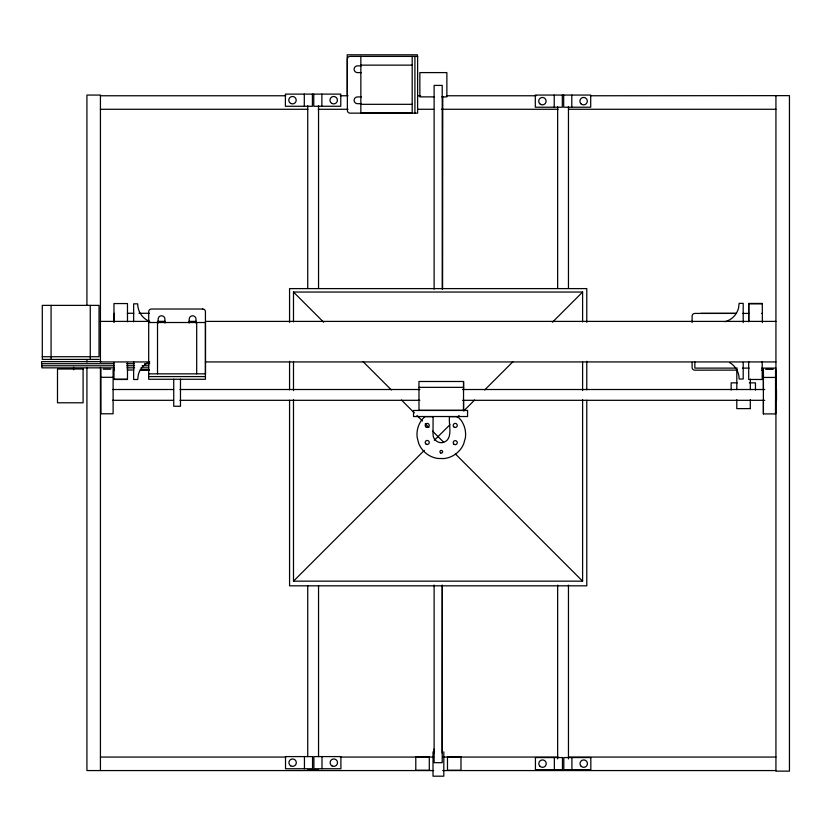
<?xml version="1.0" encoding="UTF-8"?>
<svg xmlns="http://www.w3.org/2000/svg" width="831" height="831" viewBox="0 0 831 831"><rect width="100%" height="100%" fill="white"/><g stroke="black" fill="none" stroke-linecap="round" stroke-linejoin="round"><path stroke-width="1.25" d="M442.154 753.094L442.31 585.762M442.591 288.7L442.767 96.718M434.187 752.876L434.198 748.991M293.488 399.659L293.488 581.16L424.319 450.329M434.384 440.264L449.945 424.714M457.258 417.391L459.086 415.562M463.667 410.992L474.646 400.012M484.702 389.947L513.07 361.578M552.407 322.241L582.604 292.045L582.604 321.867M360.851 65.14L412.186 65.14M361.371 65.857L357.496 65.857A3.376 3.376 0 0 0 354.12 69.233A3.376 3.376 0 0 0 357.496 72.609L361.371 72.609M100.426 95.762L285.833 95.762M340.284 95.762L348.064 95.762M418.076 95.762L420.673 95.762M446.6 95.762L536.068 95.762M590.519 95.762L789.45 95.638L789.45 771.137L775.936 771.137L775.936 95.638M361.371 96.926L357.496 96.926A3.376 3.376 0 0 0 354.12 100.312A3.376 3.376 0 0 0 357.496 103.688L361.371 103.688M434 96.884L419.852 96.884L419.852 72.598L446.87 72.598L446.87 96.884L441.718 96.884M360.851 104.322L412.186 104.322M100.426 109.277L307.875 109.277M318.252 109.277L348.064 109.277M418.076 109.277L433.637 109.277M441.417 109.277L558.11 109.277M568.477 109.277L775.925 109.277M293.488 321.867L293.488 292.045L582.604 292.045M762.204 303.824L748.7 303.824L748.7 321.774M114.314 313.266L114.086 322.386M127.309 313.266L133.77 313.266M138.902 313.308L149.3 313.266M700.876 313.391L736.266 313.391L694.799 313.422A2.701 2.701 0 0 0 692.098 316.123L692.098 322.542M742.665 313.422L749.126 313.422M761.445 313.422L762.349 313.422M100.416 321.4L149.694 321.4M157.464 321.4L165.244 321.4M188.585 321.4L196.365 321.4M205.444 321.4L775.915 321.4M157.942 321.597L164.32 321.597M148.728 322.511L205.475 322.511L205.475 373.846L148.728 373.846M42.298 356.717L99.034 356.717L99.034 305.382L42.298 305.382L42.298 359.418L99.034 359.418M100.79 361.641L41.55 361.641L41.55 363.708L113.837 363.708M100.416 361.932L149.694 361.932M205.444 361.932L775.915 361.932M126.551 363.708L134.445 363.708M144.584 363.708L149.736 363.708M114.003 365.775L41.716 365.775L41.716 363.708M126.717 365.775L134.601 365.775M142.174 365.775L148.77 365.775M114.003 367.842L41.882 367.842L41.882 365.775M126.883 367.842L134.601 367.842M141.041 367.842L148.77 367.842M737.305 368.112L694.851 368.112L694.851 362.025M742.457 368.112L749.095 368.102M761.757 368.112L775.905 368.112M103.262 369.193L110.752 369.193M765.746 369.328L773.225 369.328M114.314 370.003L114.086 368.008M127.309 370.003L133.77 370.003M149.3 370.003L140.242 370.003L149.019 370.044M737.533 370.127L694.799 370.169A2.701 2.701 0 0 1 692.098 367.468L692.098 362.326M761.445 370.169L762.349 370.169M148.697 376.578L205.434 376.578M100.904 377.305L113.058 377.305M763.377 377.44L775.541 377.44M113.972 379.216L127.475 379.216M463.584 390.165L463.584 381.491L418.949 381.491L419.001 410.327L463.532 410.327L463.584 400.116M737.222 382.852L731.145 382.852L731.145 390.061M749.375 382.852L755.462 382.852L755.462 390.061M418.949 387.35L463.532 387.35M112.569 389.51L173.565 389.51M179.995 389.51L419.852 389.51M462.638 389.51L764.728 389.51M112.569 400.313L173.565 400.313M179.995 400.313L419.852 400.313M462.638 400.313L764.728 400.313M750.331 408.603L736.785 408.634L736.806 399.763M100.904 413.776L113.109 413.776L113.109 369.193M775.593 399.773L775.593 413.911L763.377 413.911L763.377 369.328M293.488 581.16L582.604 581.16L582.604 399.659M100.426 757.062L285.833 757.062M340.295 757.062L433.647 757.062M442.715 757.062L558.11 757.062M568.487 757.062L775.936 757.062M307.74 769.61L318.543 769.61M433.647 770.566L86.923 770.566L86.923 367.344M442.715 770.566L775.936 770.566M293.488 292.045L323.685 322.241M363.022 361.578L391.38 389.947M401.446 400.012L414.254 412.82M417.006 415.562L422.491 421.047M425.233 423.8L428.9 427.456M432.556 431.112L443.536 442.092M455.43 453.986L582.604 581.16M776.455 389.51L776.455 400.313M776.403 389.51L776.403 400.313M775.593 390.217L775.593 369.328L775.541 413.911M763.429 369.328L763.429 390.217M763.429 399.773L763.429 413.911M762.349 322.542L762.307 303.44L748.804 303.44L748.804 321.389M762.204 361.527L762.204 379.476L748.7 379.476L748.7 361.527M750.331 379.154L750.32 389.635M750.32 399.763L750.289 408.634M743.205 322.605L743.205 303.357L739.154 303.357L738.51 308.28A18.988 18.988 0 0 1 725.089 321.701M743.205 362.358L743.205 379.019L739.154 379.019A18.988 18.988 0 0 0 729.66 362.586M736.827 369.328L736.806 389.635M586.779 322.345L586.779 288.606L289.562 288.606L289.562 322.345M586.779 361.288L586.779 389.843M586.779 400.22L586.779 585.824L289.562 585.824L289.562 400.22M582.604 362.056L582.604 390.58M571.79 95.066L571.79 107.23M571.915 757.55L571.915 769.703M568.456 106.742L568.456 288.253M568.456 585.159L568.456 758.9M563.678 95.066L563.678 107.23L590.706 107.23L590.706 95.066L535.309 95.066L535.309 107.23L562.327 107.23L562.327 95.066M557.653 106.742L557.653 288.253M557.653 585.159L557.653 758.9M554.35 757.55L554.35 769.703M554.225 95.066L554.225 107.23M463.532 381.491L463.532 410.327M443.816 751.868L443.816 776.185L433.013 776.185L433.013 751.868M442.227 289.219L442.227 85.416L434.125 85.416L434.125 289.219M442.227 585.045L442.227 762.692L434.125 762.692L434.125 585.045M417.453 57.349L417.453 54.815L347.202 54.815L347.202 95.347M414.918 56.404L414.918 113.141M412.186 56.363L412.186 113.109L360.851 113.109L360.851 56.363M321.992 756.584L321.992 768.748M321.867 94.111L321.867 106.275M318.543 105.776L318.543 288.596M318.543 585.502L318.543 756.646M313.765 94.111L313.765 106.275L340.783 106.275L340.783 94.111L285.397 94.111L285.397 106.275L312.414 106.275L312.414 94.111M307.74 105.776L307.74 288.596M307.74 585.502L307.74 756.646M304.302 94.111L304.302 106.275M304.437 756.584L304.437 768.748M293.488 362.056L293.488 390.58M289.562 361.288L289.562 389.843M196.687 322.511L196.687 373.846M195.981 323.03L195.981 319.156A3.376 3.376 0 0 0 192.595 315.78A3.376 3.376 0 0 0 189.219 319.156L189.219 323.03M180.472 379.133L180.472 406.276L173.731 406.276L173.731 379.133M164.902 323.03L164.902 319.156A3.376 3.376 0 0 0 161.526 315.78A3.376 3.376 0 0 0 158.15 319.156L158.15 323.03M157.516 322.511L157.516 373.846M133.646 321.805L133.646 303.834L137.707 303.845A18.988 18.988 0 0 0 149.424 321.379M133.646 361.537L133.646 379.507L137.707 379.507L138.351 374.584A18.988 18.988 0 0 1 149.424 361.952M127.496 321.774L127.475 303.554L113.972 303.554L113.992 321.774M127.475 362.545L127.496 379.476L113.992 379.476L113.972 362.545M100.904 369.193L100.956 413.776M100.426 362.16L100.426 95.066L86.923 95.066L86.923 305.112M100.426 367.344L100.426 770.566M90.257 305.382L90.257 359.418M86.923 359.563L86.923 362.16M73.585 367.177L73.585 369.753M51.075 305.382L51.075 359.418M433.065 416.632L433.055 434.405C432.837 439.215 437.563 443.287 442.279 442.653C454.09 440.305 448.293 424.433 449.529 416.632L457.642 416.632L460.758 419.832A24.317 24.317 0 0 1 465.37 437.864L463.656 443.972A24.317 24.317 0 0 1 444.19 458.556L437.844 458.473A24.317 24.317 0 0 1 418.72 443.453L417.152 437.293A24.317 24.317 0 0 1 422.179 419.375L424.984 416.632L433.065 416.632M417.619 56.404L350.069 56.404A2.701 2.701 0 0 0 347.368 59.105L347.368 110.44A2.701 2.701 0 0 0 350.069 113.141L417.619 113.141L417.619 56.404M202.733 309.028L151.398 309.028A2.701 2.701 0 0 0 148.697 311.729L148.697 379.279L205.434 379.279L205.434 311.729A2.701 2.701 0 0 0 202.733 309.028M83.09 369.016L57.495 369.016L57.495 402.786L83.09 402.786L83.09 369.016M467.562 410.452L413.526 410.452L413.526 416.528L467.562 416.528L467.562 410.452M312.539 756.584L285.521 756.584L285.521 768.748L312.539 768.748L312.539 756.584M340.907 756.584L313.889 756.584L313.889 768.748L340.907 768.748L340.907 756.584M429.295 756.75L415.791 756.75L415.791 770.264L429.295 770.264L429.295 756.75M460.987 756.75L447.473 756.75L447.473 770.264L460.987 770.264L460.987 756.75M562.462 757.55L535.434 757.55L535.434 769.703L562.462 769.703L562.462 757.55M590.831 757.55L563.813 757.55L563.813 769.703L590.831 769.703L590.831 757.55M453.809 444.076A2.026 2.026 0 0 0 457.206 443.162A2.026 2.026 0 0 0 454.723 440.69A2.026 2.026 0 0 0 453.809 444.076M440.617 452.937A1.35 1.35 0 0 0 442.643 451.763A1.35 1.35 0 0 0 440.617 450.589A1.35 1.35 0 0 0 440.617 452.937M426.199 444.221A2.026 2.026 0 0 0 429.253 442.497A2.026 2.026 0 0 0 426.23 440.71A2.026 2.026 0 0 0 426.199 444.221M426.21 427.165A2.026 2.026 0 0 0 429.253 425.42A2.026 2.026 0 0 0 426.22 423.665A2.026 2.026 0 0 0 426.21 427.165M453.809 426.854A2.026 2.026 0 0 0 457.206 425.939A2.026 2.026 0 0 0 454.723 423.457A2.026 2.026 0 0 0 453.809 426.854M539.901 766.255A3.719 3.719 0 0 0 546.123 764.582A3.719 3.719 0 0 0 541.573 760.033A3.719 3.719 0 0 0 539.901 766.255M581.108 766.255A3.719 3.719 0 0 0 587.32 764.582A3.719 3.719 0 0 0 582.77 760.033A3.719 3.719 0 0 0 581.108 766.255M539.776 103.771A3.719 3.719 0 0 0 545.988 102.109A3.719 3.719 0 0 0 541.438 97.559A3.719 3.719 0 0 0 539.776 103.771M580.983 103.771A3.719 3.719 0 0 0 587.195 102.109A3.719 3.719 0 0 0 582.645 97.559A3.719 3.719 0 0 0 580.983 103.771M290.757 765.881A3.719 3.719 0 0 0 296.324 762.671A3.719 3.719 0 0 0 290.757 759.451A3.719 3.719 0 0 0 290.757 765.881M331.964 765.881A3.719 3.719 0 0 0 337.531 762.671A3.719 3.719 0 0 0 331.964 759.451A3.719 3.719 0 0 0 331.964 765.881M290.632 103.408A3.719 3.719 0 0 0 296.2 100.187A3.719 3.719 0 0 0 290.632 96.967A3.719 3.719 0 0 0 290.632 103.408M331.829 103.408A3.719 3.719 0 0 0 337.407 100.187A3.719 3.719 0 0 0 331.829 96.967A3.719 3.719 0 0 0 331.829 103.408"/></g></svg>
